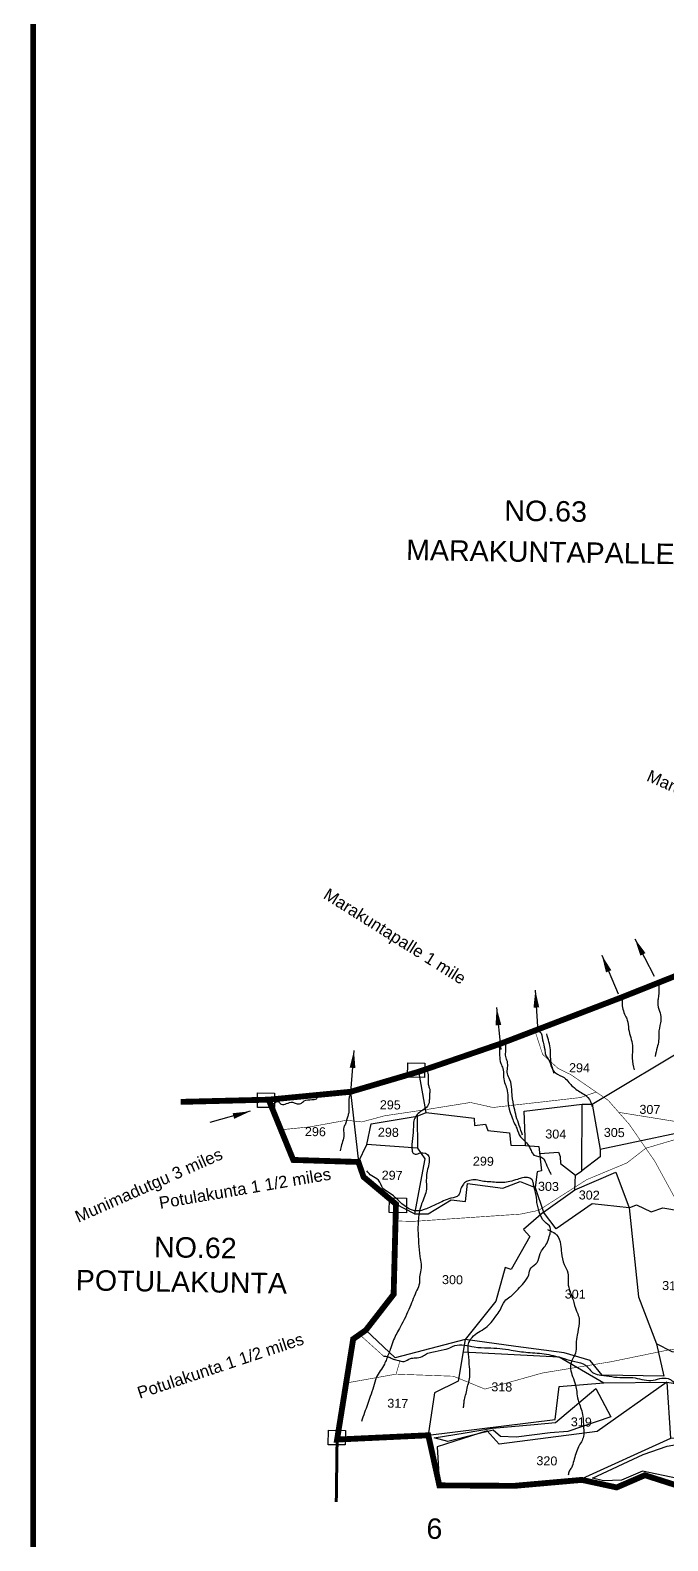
# Model space of a CAD drawing. Header units: feet. Extents: x 793020 to 798207, y 1563925 to 1571484.
# Drawn here: x 793020 to 794110, y 1567607 to 1570191 of the extents above; entities that cross this region are included whole.
import ezdxf
from ezdxf.enums import TextEntityAlignment as Align

# ---------------------------------------------------------------- set-up
doc = ezdxf.new("R2010")
doc.units = ezdxf.units.FT
doc.header["$LTSCALE"] = 15
doc.header["$MEASUREMENT"] = 0
doc.linetypes.add('HIDDEN2', pattern=[0.1875, 0.125, -0.0625])
for name, color, linetype in [('HILL', 17, 'Continuous'), ('PLOT', 7, 'Continuous'), ('PLOT NO', 7, 'Continuous'), ('ROADS', 6, 'Continuous'), ('TANKS-STREAM', 4, 'Continuous'), ('TEXT', 1, 'Continuous'), ('text2', 7, 'Continuous'), ('VILLAGE STONES', 240, 'Continuous')]:
    doc.layers.add(name, color=color, linetype=linetype)
doc.layers.add('VILLAGE BOUNDRY', color=5, linetype='HIDDEN2', lineweight=100)
doc.styles.get("Standard").update_dxf_attribs({"font": 'arial.ttf'})
doc.linetypes.add('DOTS', pattern='A,1e-06,-3,["●",Standard,S=3,R=0,X=-1.25,Y=-1.25],-3', length=6.000001)
doc.dimstyles.get("Standard").update_dxf_attribs({"dimtxt": 0.18, "dimasz": 30, "dimexe": 0.18, "dimexo": 0.0625, "dimgap": 0.09, "dimtad": 0, "dimtih": 1, "dimtoh": 1, "dimdec": 4, "dimzin": 0, "dimdsep": 46, "dimtxsty": 'Standard', "dimcen": 0.09, "dimadec": 0, "dimazin": 0, "dimtfac": 1, "dimtdec": 4, "dimtofl": 0, "dimtmove": 0, "dimatfit": 3, "dimfxl": 1, "dimtolj": 1, "dimtzin": 0, "dimarcsym": 0})

msp = doc.modelspace()

# ---------------------------------------------------------------- linework, layer by layer
at = {"layer": 'HILL', "lineweight": -2, "elevation": -2.1}
for points in [[(793710.6, 1567782.9), (793763.7, 1567791.8), (793810.4, 1567799.5), (793881.9, 1567806.1), (793917.9, 1567809.5), (793987.3, 1567867.8), (794012.7, 1567819.1), (793939.2, 1567793.9), (793909.3, 1567791.8), (793850.9, 1567784.2), (793824.1, 1567785.3), (793811.4, 1567796.3), (793781.3, 1567788.6), (793734.2, 1567776.6), (793710.6, 1567782.9)], [(793981.5, 1567714.4), (794068.2, 1567754.5), (794109, 1567769), (794153.5, 1567777.1), (794260.5, 1567787.7), (794368.9, 1567798.3), (794388.1, 1567793.6), (794392.2, 1567779.8), (794422.8, 1567727.7), (794421.1, 1567684.8), (794409.1, 1567662.4), (794372.6, 1567662.9), (794308.6, 1567668.6), (794238.5, 1567679.3), (794188.6, 1567693.7), (794126.7, 1567713.8), (794067.2, 1567726.3), (794031.3, 1567710.8), (794000.5, 1567709.8), (793981.5, 1567714.4)]]:
    msp.add_lwpolyline(points, dxfattribs=at)
at = {"layer": 'PLOT', "lineweight": -2}
for points in [[(793697.1, 1568339.4), (793778.8, 1568330.2), (793779.6, 1568317.5), (793798.7, 1568319.5), (793802.2, 1568308.8), (793839.4, 1568305), (793842, 1568284), (793867.1, 1568283.3), (793864.6, 1568342.1), (793963.5, 1568353.9), (793981.1, 1568353.8), (794156, 1568459), (794162.3, 1568530.9), (794158.5, 1568567.4), (794145.8, 1568581.7)], [(794156, 1568459), (794152.9, 1568338), (794173.4, 1568334.7), (794189.2, 1568317.5), (793994.6, 1568276.3)], [(793581, 1568255), (793595.5, 1568285.1), (793602.7, 1568320.1), (793681.7, 1568333.3), (793697.1, 1568339.4), (793684.5, 1568409.5)], [(793567.8, 1568375.1), (793581, 1568255)], [(793891.1, 1568269.3), (793923.1, 1568271.6), (793926, 1568264.1), (793926.9, 1568252.4), (793952.1, 1568232.4), (793963.3, 1568239.7), (793963.5, 1568353.9)], [(793981.1, 1568353.8), (793994.6, 1568276.3), (793994.4, 1568263.6), (793963.3, 1568239.7)], [(793681.7, 1568333.3), (793681.9, 1568278.6), (793595.5, 1568285.1)], [(793681.9, 1568278.6), (793694.5, 1568260.6), (793677, 1568166.4), (793645.3, 1568183)], [(793867.1, 1568283.3), (793889.9, 1568281.2), (793894.1, 1568239.7), (793887, 1568238.3), (793883.1, 1568211.5)], [(793677, 1568166.4), (793700.6, 1568166.1), (793739.7, 1568190.5), (793764.5, 1568187.6), (793767.4, 1568218.1), (793828, 1568210.2), (793857.5, 1568221.5), (793883.1, 1568211.5), (793897.6, 1568168.9), (793863.6, 1568139.7), (793874, 1568127.6), (793842.3, 1568071.2), (793832.3, 1568074.5), (793816, 1568017.2), (793763.4, 1567951.6), (793644.1, 1567920.1), (793593.9, 1567967.5)], [(793951.5, 1568207.5), (794021.3, 1568237.5), (794043.9, 1568176.7), (793981, 1568183.5), (793919.5, 1568140.4), (793897.6, 1568168.9)], [(793897.6, 1568168.9), (793951.5, 1568207.5), (793952.1, 1568232.4)], [(794043.9, 1568176.7), (794056.6, 1568181.8), (794082, 1568169.6), (794101.9, 1568176.6), (794192.3, 1568161), (794241.2, 1568183.1), (794260.3, 1568192.9)], [(794043.9, 1568176.7), (794060, 1568024.5), (794090.8, 1567943.9), (794103.7, 1567888.9), (793998.1, 1567890.4), (793977.4, 1567915.2), (793932.7, 1567928.4), (793850.4, 1567939.6), (793763.4, 1567951.6)], [(794241.2, 1568183.1), (794242.3, 1567942.1), (794178.3, 1567921), (794117.5, 1567930), (794090.8, 1567943.9)], [(793763.4, 1567951.6), (793751.5, 1567880.3), (793711.3, 1567860.1), (793700.6, 1567787.5)], [(793759.8, 1567930.1), (793924.4, 1567921.6), (794001, 1567877.2), (794108.6, 1567878.4), (794115, 1567782.4)], [(794108.6, 1567878.4), (794255.7, 1567855.1), (794285.6, 1567875.6), (794406.3, 1567886.4), (794425.5, 1567905), (794526.9, 1567888.2)], [(793700.6, 1567787.5), (793917.4, 1567814.3), (793924.3, 1567870.8), (794001, 1567877.2)], [(794108.6, 1567878.4), (793989.6, 1567794.2), (793822, 1567772.4), (793801.5, 1567795.1), (793715.8, 1567767.5), (793719.5, 1567701.8)], [(793957.6, 1567710.7), (794115.4, 1567782.5), (794314.2, 1567795.8), (794385.7, 1567809.1), (794392.7, 1567797.3), (794398, 1567771.5), (794434.5, 1567725.2), (794421.6, 1567648.4)]]:
    msp.add_lwpolyline(points, dxfattribs=at)
at = {"layer": 'ROADS', "linetype": 'HIDDEN2', "lineweight": -2, "ltscale": 10, "const_width": 1}
for points in [[(793882.9, 1568479.8), (793896.2, 1568439), (793922.9, 1568414.8), (793944.2, 1568404.5), (794008.4, 1568360.4), (794044.3, 1568319.4), (794087.8, 1568256.6), (794125.2, 1568188.1), (794172.1, 1568075.2), (794220.3, 1568014.5), (794262.3, 1567983.7), (794273.9, 1567962.2), (794287.9, 1567860.4), (794311.4, 1567799.9), (794328.4, 1567765.1), (794412.9, 1567649.6)], [(793583, 1567959.8), (793624, 1567923), (793652.1, 1567914.8), (793645.5, 1567892.1)]]:
    msp.add_lwpolyline(points, dxfattribs=at)
at = {"layer": 'ROADS', "linetype": 'DOTS', "lineweight": -2, "ltscale": 0.15, "const_width": 1}
for points in [[(793448.6, 1568310.1), (793497.7, 1568315), (793560.9, 1568326.4), (793586.9, 1568323.5), (793625.7, 1568334), (793691.1, 1568343.7), (793772.7, 1568356.8), (793811.2, 1568348.2), (793960.9, 1568365.2), (793987.6, 1568374.6)], [(794026.3, 1568339.9), (794161.7, 1568318.1), (794173.7, 1568308.5), (794136.2, 1568297.3), (794072.6, 1568278.5), (794040.4, 1568253.4), (793994.7, 1568234.4), (793971.8, 1568224.9), (793922.1, 1568193.2), (793889.4, 1568172.3), (793858.3, 1568165.8), (793803.3, 1568162.1), (793754.7, 1568158.8), (793707.9, 1568155.6), (793674.3, 1568153.4), (793644.5, 1568154.1)], [(793560.1, 1567876.9), (793645.5, 1567892.1), (793743.7, 1567888.5), (793797.5, 1567866.5), (793895.6, 1567894), (794013.1, 1567913.3), (794111.1, 1567933.4), (794242.3, 1567952.7), (794323.4, 1567966.9), (794384.9, 1567954.8), (794455.1, 1567968), (794531, 1567994.6), (794624.2, 1568012.7), (794740.1, 1568046.5), (794842.8, 1568063.9), (794899.5, 1568073.2), (794942.5, 1568079.5), (794977.8, 1568091.1)]]:
    msp.add_lwpolyline(points, dxfattribs=at)
at = {"layer": 'TANKS-STREAM', "lineweight": -2}
for points in [[(794094.9, 1568560.4, -2.1), (794094.8, 1568554.8, -2.1), (794094.6, 1568539.2, -2.1), (794093.2, 1568531.8, -2.1), (794094.9, 1568516.2, -2.1), (794098.4, 1568503.7, -2.1), (794097.6, 1568493.1, -2.1), (794094.8, 1568475.1, -2.1), (794094.6, 1568462.7, -2.1), (794092, 1568450.9, -2.1), (794088.6, 1568435.4, -2.1)], [(794032.2, 1568532.1, -2.1), (794032.1, 1568527.8, -2.1), (794037.4, 1568505.3, -2.1), (794041, 1568497.8, -2.1), (794043.3, 1568482.2, -2.1), (794046.8, 1568467.8, -2.1), (794049.7, 1568454.1, -2.1), (794049.3, 1568432.3, -2.1), (794052.7, 1568412.4, -2.1)], [(793887.6, 1568479.3, -2.1), (793891.3, 1568477.6, -2.1), (793896.2, 1568464.2, -2.1), (793899.7, 1568447.2, -2.1), (793901.2, 1568438.8, -2.1), (793907.2, 1568428.4, -2.1), (793911.5, 1568417, -2.1), (793918.2, 1568407.3, -2.1), (793933.2, 1568399.3, -2.1), (793941.2, 1568391.1, -2.1), (793945.7, 1568386.1, -2.1), (793955.5, 1568377.9, -2.1), (793964.2, 1568372.3, -2.1), (793973.7, 1568365.3, -2.1), (793981.1, 1568349.9, -2.1)], [(793821.3, 1568454, -2.1), (793821.7, 1568451.8, -2.1), (793824.7, 1568423.2, -2.1), (793828, 1568414.8, -2.1), (793829.3, 1568403.5, -2.1), (793831.1, 1568390.9, -2.1), (793834.9, 1568380.5, -2.1), (793836.6, 1568366, -2.1), (793839, 1568345.4, -2.1), (793844.2, 1568330.4, -2.1), (793848, 1568320.5, -2.1), (793852, 1568312.8, -2.1), (793858.2, 1568297.9, -2.1), (793863, 1568293.2, -2.1), (793870.5, 1568285.7, -2.1), (793876.3, 1568274.8, -2.1), (793881.3, 1568266.9, -2.1), (793896.7, 1568261.8, -2.1), (793900.6, 1568255.3, -2.1), (793906.5, 1568241.7, -2.1), (793910.3, 1568233.8, -2.1)], [(793861.9, 1568300.6, -2.1), (793856.3, 1568317.4, -2.1), (793851.1, 1568333, -2.1), (793847.6, 1568347.8, -2.1), (793844, 1568368.2, -2.1), (793843.4, 1568379, -2.1), (793840.3, 1568395.8, -2.1), (793836, 1568405.9, -2.1), (793836.2, 1568416.5, -2.1), (793835.8, 1568426.8, -2.1), (793833, 1568435.2, -2.1), (793833.2, 1568445.8, -2.1), (793833.1, 1568456.3, -2.1)], [(793915.5, 1568407.2, -2.1), (793910, 1568431, -2.1), (793909.7, 1568446.8, -2.1), (793907, 1568460.7, -2.1), (793903.2, 1568474.1, -2.1)], [(793698.4, 1568414, -2.1), (793700.1, 1568404.2, -2.1), (793700.3, 1568391.8, -2.1), (793701.3, 1568384.5, -2.1), (793703, 1568379.7, -2.1), (793702.9, 1568372.1, -2.1), (793702.8, 1568367.4, -2.1), (793702.3, 1568360.8, -2.1), (793701.5, 1568355, -2.1), (793695.2, 1568346.4, -2.1), (793687.5, 1568341.4, -2.1), (793680.1, 1568333.9, -2.1), (793675.9, 1568325.6, -2.1), (793675, 1568314, -2.1), (793674.5, 1568305.6, -2.1), (793672.4, 1568285.1, -2.1), (793672.9, 1568275.3, -2.1), (793675.4, 1568269.4, -2.1), (793678.3, 1568268.3, -2.1), (793687.1, 1568270.7, -2.1), (793701.6, 1568264.6, -2.1), (793702.2, 1568258.1, -2.1), (793697.8, 1568233.4, -2.1), (793697.2, 1568220.7, -2.1), (793697.4, 1568208.7, -2.1), (793689.2, 1568183.6, -2.1), (793683.6, 1568157.5, -2.1), (793683.2, 1568130.7, -2.1), (793684.1, 1568116.2, -2.1), (793686.1, 1568093.5, -2.1), (793688.2, 1568080.1, -2.1), (793687.4, 1568067.3, -2.1), (793685.5, 1568055.7, -2.1), (793685.3, 1568047.5, -2.1), (793681.1, 1568036, -2.1), (793669, 1568006.8, -2.1), (793652.7, 1567972.7, -2.1), (793641.3, 1567950.8, -2.1), (793636.4, 1567936.9, -2.1), (793629.1, 1567917.8, -2.1), (793625.5, 1567909.2, -2.1), (793611.7, 1567886.1, -2.1), (793606.8, 1567870.5, -2.1), (793601.3, 1567853.7, -2.1), (793591.6, 1567826.2, -2.1), (793586.1, 1567811.2, -2.1)], [(793435.7, 1568355.1, -2.1), (793445.3, 1568357.6, -2.1), (793446.8, 1568355.7, -2.1), (793449.1, 1568353.9, -2.1), (793458.2, 1568354.8, -2.1), (793468.3, 1568357.2, -2.1), (793474.4, 1568355.3, -2.1), (793482.4, 1568354.9, -2.1), (793488.4, 1568359.5, -2.1), (793501.4, 1568361.6, -2.1), (793509.1, 1568363.3, -2.1), (793512.8, 1568368.4, -2.1)], [(793567.1, 1568371.9, -2.1), (793565.7, 1568367.3, -2.1), (793564.6, 1568361.4, -2.1), (793564.7, 1568355.4, -2.1), (793564.8, 1568345.1, -2.1), (793564.5, 1568339.2, -2.1), (793562.8, 1568333.3, -2.1), (793558.8, 1568320.2, -2.1), (793556.3, 1568314.3, -2.1), (793556.1, 1568301.7, -2.1), (793555.8, 1568296, -2.1), (793552, 1568284.2, -2.1), (793549.8, 1568274.2, -2.1)], [(793760.8, 1567834.5, -2.1), (793761.6, 1567841.4, -2.1), (793762.4, 1567848.6, -2.1), (793765.1, 1567859, -2.1), (793767.8, 1567870.8, -2.1), (793770.5, 1567881.2, -2.1), (793771.8, 1567892.8, -2.1), (793771.2, 1567904.3, -2.1), (793769.4, 1567927, -2.1), (793770.1, 1567946.1, -2.1), (793777.8, 1567957.5, -2.1), (793801.2, 1567973.4, -2.1), (793810.4, 1567983.3, -2.1), (793816.3, 1567991.5, -2.1), (793823.6, 1568001.8, -2.1), (793831.5, 1568017.1, -2.1), (793840.3, 1568024.2, -2.1), (793854.2, 1568037.7, -2.1), (793863.8, 1568048, -2.1), (793872.3, 1568061.9, -2.1), (793876.4, 1568074.1, -2.1), (793886.7, 1568082.9, -2.1), (793892, 1568098.7, -2.1), (793903.1, 1568115.4, -2.1), (793907.6, 1568127.6, -2.1), (793909.1, 1568133.7, -2.1), (793909.3, 1568143, -2.1), (793899.7, 1568152.9, -2.1), (793890.9, 1568167.8, -2.1), (793886.5, 1568185.9, -2.1), (793884.2, 1568202.5, -2.1), (793880.8, 1568215.9, -2.1), (793878.8, 1568223.8, -2.1), (793872.7, 1568227.9, -2.1), (793861.9, 1568228.1, -2.1), (793853.2, 1568225.3, -2.1), (793839.8, 1568221.6, -2.1), (793828.9, 1568219.9, -2.1), (793804.4, 1568221.1, -2.1), (793792.9, 1568222.3, -2.1), (793782.5, 1568224.3, -2.1), (793771.3, 1568223.4, -2.1), (793764, 1568220.6, -2.1), (793759.6, 1568215.6, -2.1), (793755.5, 1568207.4, -2.1), (793752.5, 1568198.1, -2.1), (793739, 1568192.9, -2.1), (793726.7, 1568188.4, -2.1), (793714.7, 1568182.8, -2.1), (793695.1, 1568174.1, -2.1), (793688.9, 1568172.1, -2.1), (793677, 1568171.5, -2.1), (793663.4, 1568177.5, -2.1), (793632.8, 1568202.9, -2.1), (793623.1, 1568209.9, -2.1), (793615.2, 1568223.8, -2.1), (793603.8, 1568231.2, -2.1), (793595.3, 1568239.6, -2.1)], [(793904.6, 1568139.7, -2.1), (793909.5, 1568137.1, -2.1), (793920.1, 1568130.6, -2.1), (793926.9, 1568113.9, -2.1), (793928.4, 1568099.4, -2.1), (793933.1, 1568079.5, -2.1), (793939.2, 1568065.6, -2.1), (793939.7, 1568048.3, -2.1), (793948.1, 1568019.2, -2.1), (793954.1, 1568000, -2.1), (793957.9, 1567990, -2.1), (793958.4, 1567979.1, -2.1), (793955.3, 1567958.6, -2.1), (793953.3, 1567944.5, -2.1), (793953.1, 1567931.4, -2.1), (793947.9, 1567919.1, -2.1), (793944.2, 1567908.9, -2.1), (793944.1, 1567901, -2.1), (793947.4, 1567888.2, -2.1), (793952.5, 1567873.2, -2.1), (793954.5, 1567862.3, -2.1), (793956.7, 1567847.7, -2.1), (793960.1, 1567838.1, -2.1), (793963.8, 1567826, -2.1), (793966.2, 1567800, -2.1), (793966, 1567785.5, -2.1), (793957.6, 1567767.9, -2.1), (793949.4, 1567743.7, -2.1), (793945.3, 1567732.1, -2.1), (793941.7, 1567726.1, -2.1), (793939.8, 1567719.1, -2.1)], [(793624, 1567923, -2.1), (793632.2, 1567921.9, -2.1), (793638.5, 1567918.6, -2.1), (793647.4, 1567916.2, -2.1), (793659.2, 1567913.8, -2.1), (793670.1, 1567918.7, -2.1), (793678.4, 1567919.9, -2.1), (793690.2, 1567922.2, -2.1), (793697.6, 1567926.9, -2.1), (793706.9, 1567929.9, -2.1), (793727.7, 1567934, -2.1), (793740.8, 1567938.6, -2.1), (793745.9, 1567940.8, -2.1), (793779.2, 1567938.7, -2.1), (793802.7, 1567937, -2.1), (793822.8, 1567936.1, -2.1), (793842.5, 1567933.2, -2.1), (793870.8, 1567929.3, -2.1), (793902.9, 1567926.2, -2.1), (793932.7, 1567918.7, -2.1), (793951.5, 1567913.7, -2.1), (793969.2, 1567907.7, -2.1), (793983.5, 1567893.6, -2.1), (793995.9, 1567890.6, -2.1), (794033.1, 1567886.2, -2.1), (794050.3, 1567886.2, -2.1), (794081.5, 1567881.3, -2.1), (794110.8, 1567884.6, -2.1), (794118.7, 1567880, -2.1), (794131.3, 1567868.4, -2.1), (794147.6, 1567855.4, -2.1)]]:
    msp.add_spline(points, degree=3, dxfattribs=at)
at = {"layer": 'text2', "color": 5, "lineweight": -2, "const_width": 10, "elevation": -2.1}
msp.add_lwpolyline([(798202.3, 1571072.7), (793024.7, 1571072.7), (793024.7, 1563929.6), (798202.3, 1563929.6)], close=True, dxfattribs=at)
at = {"layer": 'VILLAGE BOUNDRY', "lineweight": -2, "ltscale": 10}
for points, const_width in [([(794146.7, 1568582.5), (794030.2, 1568536.2), (793824.6, 1568457.5), (793684.5, 1568409.5), (793567.8, 1568375.1), (793427.5, 1568361.6)], 10), ([(793427.5, 1568361.6), (793277, 1568357.8)], 10), ([(793427.5, 1568361.6), (793469.6, 1568258.5), (793581, 1568255), (793589.9, 1568229.4), (793645.3, 1568183), (793641.3, 1568028.6), (793593.9, 1567967.5), (793572.1, 1567952.1), (793544.6, 1567780.2), (793700.6, 1567787.5), (793719.5, 1567701.8), (793847.7, 1567701), (793963.1, 1567711.2), (794022.8, 1567698.3), (794071, 1567719.2), (794199.1, 1567678.2)], 10), ([(793544.6, 1567780.2), (793543.2, 1567673.2)], 5.13)]:
    msp.add_lwpolyline(points, dxfattribs=dict(at, const_width=const_width))
at = {"layer": 'VILLAGE STONES', "lineweight": -2, "elevation": -2.1}
for points in [[(793694.3, 1568399.6), (793665.1, 1568400), (793665.5, 1568424.7), (793694.7, 1568424.2)], [(793437.4, 1568348), (793408.2, 1568348.4), (793408.6, 1568373.1), (793437.8, 1568372.6)], [(793663.1, 1568168.3), (793633.9, 1568168.8), (793634.3, 1568193.5), (793663.5, 1568193)], [(793558.5, 1567770.9), (793529.4, 1567771.3), (793529.7, 1567796), (793558.9, 1567795.5)]]:
    msp.add_lwpolyline(points, close=True, dxfattribs=at)

# ---------------------------------------------------------------- texts
at = {"layer": 'PLOT NO', "lineweight": -2}
for s, rotation, p in [('Marakuntapalle 3/4 mile', 336.4353, (794072.4, 1568907.7, -2.1)), ('Marakuntapalle 1 mile', 327.7904, (793519.5, 1568707.2, -2.1)), ('Munimadutgu 3 miles ', 23.8754, (793102, 1568150.8, -2.1)), ('Potulakunta 1 1/2 miles ', 9.6984, (793241.9, 1568174.8, -2.1)), ('Potulakunta 1 1/2 miles ', 18.3922, (793207, 1567849.8, -2.1))]:
    msp.add_text(s, height=20.509, rotation=rotation, dxfattribs=at).set_placement(p)
for s, p in [('294', (793959.2, 1568416.1, -2.1)), ('295', (793635.6, 1568352.7, -2.1)), ('307', (794079.6, 1568344.8, -2.1)), ('296', (793507.5, 1568306.9, -2.1)), ('298', (793632.3, 1568305.8, -2.1)), ('304', (793918.6, 1568302.7, -2.1)), ('305', (794018.7, 1568305.4, -2.1)), ('299', (793794.8, 1568256.3, -2.1)), ('297', (793638.8, 1568232.3, -2.1)), ('303', (793906.1, 1568213.2, -2.1)), ('302', (793975.9, 1568198.4, -2.1)), ('300', (793742, 1568053.6, -2.1)), ('301', (793951.9, 1568028.9, -2.1)), ('315', (794118.5, 1568043.4, -2.1)), ('318', (793826.3, 1567870.2, -2.1)), ('317', (793648.4, 1567842.2, -2.1)), ('319', (793962.3, 1567810.3, -2.1)), ('320', (793903.4, 1567743.8, -2.1))]:
    msp.add_text(s, height=15.38, rotation=359.0965, dxfattribs=at).set_placement(p, align=Align.MIDDLE_CENTER)
at = {"layer": 'TEXT', "lineweight": -2}
for s, p in [('NO.63', (793830.4, 1569352.1, -2.1)), ('MARAKUNTAPALLE', (793662.5, 1569284.8, -2.1)), ('NO.62', (793231.3, 1568092.2, -2.1)), ('POTULAKUNTA', (793097.4, 1568035.5, -2.1)), ('6', (793697.2, 1567610.5, -2.1))]:
    msp.add_text(s, height=35, rotation=359.0965, dxfattribs=at).set_placement(p)

# ---------------------------------------------------------------- leaders
at = {"layer": 'PLOT NO', "color": 5, "lineweight": -2}
for points in [[(794053.9, 1568636.8, -2.1), (794086.9, 1568573, -2.1)], [(793997.4, 1568608.8, -2.1), (794025.3, 1568542.7, -2.1)], [(793883.6, 1568549.1, -2.1), (793888, 1568477.4, -2.1)], [(793817.4, 1568519, -2.1), (793824.8, 1568447.6, -2.1)], [(793573.5, 1568445.8, -2.1), (793567.5, 1568374.2, -2.1)], [(793396.1, 1568341.7, -2.1), (793327, 1568322.3, -2.1)]]:
    msp.add_leader(points, dimstyle='Standard', override={"dimgap": 0.09, "dimtad": 0}, dxfattribs=at)

doc.saveas('drawing.dxf')
